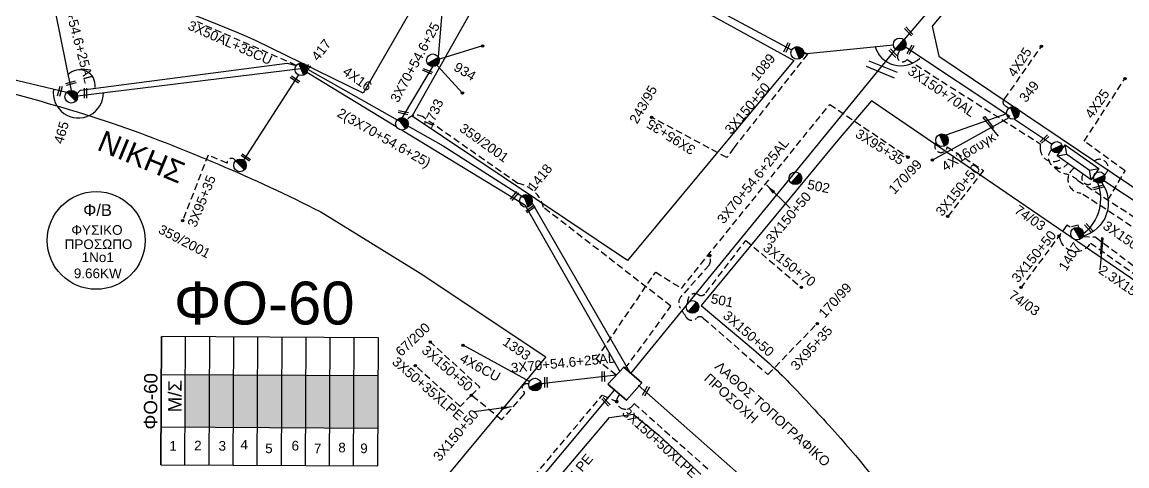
# Model space of a CAD drawing. Header units: millimetres. Extents: x 2999 to 5218, y 1863 to 2903.
# Drawn here: x 3547.2 to 3753.6, y 2352.8 to 2435.7 of the extents above; entities that cross this region are included whole.
import ezdxf
from ezdxf.enums import TextEntityAlignment as Align

# ---------------------------------------------------------------- set-up
doc = ezdxf.new("R2010")
doc.units = ezdxf.units.MM
doc.header["$LTSCALE"] = 0.5
doc.linetypes.add('DASHED', pattern=[19.05, 12.7, -6.35])
for name, color, linetype in [('Άγνωστα', 7, 'Continuous'), ('Ασφαλειοκιβώτια Χ.Τ 9 αναχωρήσεων', 7, 'Continuous'), ('Εναέρια παροχή ΧΤ 4x16', 7, 'SYN_LINE'), ('Επιγραφές - Σχήματα', 7, 'Continuous'), ('Καλώδια ΧΤ   3x150+50AL', 7, 'DASHED'), ('Καλώδια ΧΤ   3x150+70AL', 7, 'DASHED'), ('Καλώδια ΧΤ   4x6CU', 7, 'DASHED'), ('Μηχανική τομή', 7, 'Continuous'), ('Στύλος ΦΜ', 7, 'Continuous'), ('Στύλος ΦΜ @ 1', 7, 'Continuous'), ('Συνδέσεις', 7, 'Continuous'), ('Συνεστραμμένα ΧΤ   3x70+54.6+25 AL', 7, 'SYN_LINE'), ('Τομή', 7, 'Continuous'), ('Υποσταθμός εναέριος 2 στύλων', 7, 'Continuous'), ('Υποσταθμός πόλεως', 7, 'Continuous'), ('Υπόβαθρο ΔΕΗ', 7, 'Continuous'), ('Υπόγεια Καλώδια Δικτύου ΧΤ   .15', 7, 'DASHED'), ('Υπόγεια καλώδια Παροχών ΧΤ   4x16CU', 7, 'DASHED'), ('Υπόγεια καλώδια Παροχών ΧΤ   4x25', 7, 'DASHED')]:
    doc.layers.add(name, color=color, linetype=linetype)
doc.styles.add('ar', font='ARIAL.TTF')
doc.styles.add('arial', font='ARIAL.TTF')
doc.styles.get("Standard").update_dxf_attribs({"font": 'ARIAL.TTF'})
doc.linetypes.add('SYN_LINE', pattern='A,0.5,-0.0001,["/\\/\\/\\/",Standard,S=0.1,R=0,X=0,Y=-0.05],-0.25', length=0.7501)
doc.dimstyles.new('ISO-25', dxfattribs={"dimtxt": 2.5, "dimasz": 2.5, "dimexe": 1.25, "dimexo": 0.625, "dimtad": 1, "dimtxsty": 'Standard', "dimcen": 2.5, "dimadec": 0, "dimazin": 0, "dimtfac": 1, "dimtmove": 0, "dimatfit": 3, "dimfxl": 1, "dimarcsym": 0})

# ---------------------------------------------------------------- blocks, each defined once
blk = doc.blocks.new('ΑΣΦΑΛΕΙΟΚΙΒΩΤΙΟ ΥΠΟΣΤΑΘΜΟΥ 9 ΑΝΑΧΩΡΗΣΕΩΝ')
at = {"layer": 'Ασφαλειοκιβώτια Χ.Τ 9 αναχωρήσεων', "ltscale": 40}
for p, q in [((-23.8, 40.36), (24.02, 40.36)), ((-9.72, 40.36), (-9.72, -40.64)), ((9.94, 40.36), (9.94, -40.64)), ((-23.8, 31.36), (24.02, 31.36)), ((-23.8, 22.36), (24.02, 22.36)), ((-23.8, 13.36), (24.02, 13.36)), ((-23.8, 4.36), (24.02, 4.36)), ((-23.8, -4.64), (24.02, -4.64)), ((-23.8, -13.64), (24.02, -13.64)), ((-23.8, -22.64), (24.02, -22.64)), ((-23.8, -31.64), (24.02, -31.64))]:
    blk.add_line(p, q, dxfattribs=at)
at = {"layer": 'Ασφαλειοκιβώτια Χ.Τ 9 αναχωρήσεων'}
blk.add_lwpolyline([(-23.8, -40.64), (24.02, -40.64), (24.02, 40.36), (-23.8, 40.36)], close=True, dxfattribs=at)
for s, p in [('1', (-18.54, 37.25)), ('2', (-18.39, 27.98)), ('3', (-18.45, 18.85)), ('4', (-17.96, 10.67)), ('5', (-19.3, 1.44)), ('6', (-18.25, -8.4)), ('7', (-19.23, -16.79)), ('8', (-18.84, -25.86)), ('9', (-19.09, -34.08))]:
    blk.add_text(s, height=3.6, rotation=270, dxfattribs=at).set_placement(p)
at = {"layer": 'Ασφαλειοκιβώτια Χ.Τ 9 αναχωρήσεων', "ltscale": 40}
for tag, height, p in [('ΟΝΟΜΑ', 5, (-0.16, 44.31)), ('ΚΕΙΜΕΝΟ 1', 2, (17.06, 35.59)), ('ΚΕΙΜΕΝΟ 2', 2, (17.06, 26.88)), ('ΚΕΙΜΕΝΟ 3', 2, (17.06, 17.69)), ('ΚΕΙΜΕΝΟ 4', 2, (17.06, 8.71)), ('ΚΕΙΜΕΝΟ 5', 2, (17.06, -0.13)), ('ΚΕΙΜΕΝΟ 6', 2, (17.06, -9.05)), ('ΚΕΙΜΕΝΟ 7', 2, (17.06, -18.13)), ('ΚΕΙΜΕΝΟ 8', 2, (17.06, -26.85)), ('ΚΕΙΜΕΝΟ 9', 2, (17.06, -35.99)), ('ΣΧ', 2, (-0.1, -42.64))]:
    blk.add_attdef(tag, text='', height=height, dxfattribs=at).set_placement(p, align=Align.MIDDLE_CENTER)
blk = doc.blocks.new('ΜΗΧΑΝΙΚΗ ΤΟΜΗ')
at = {"layer": 'Μηχανική τομή', "ltscale": 40}
for p, q in [((-1.89, 0.78), (1.89, 0.78)), ((1.89, 0), (-1.89, 0))]:
    blk.add_line(p, q, dxfattribs=at)
blk = doc.blocks.new('ΥΠΑΡΧΩΝ ΤΣΙΜΕΝΤΕΝΙΟΣ ΣΤΥΛΟΣ')
at = {"layer": 'Στύλος ΦΜ'}
blk.add_hatch(color=7, dxfattribs=at).paths.add_polyline_path([(-1.29, -2.28, 0.574793), (2.62, 0, 0.268822), (1.3, 2.27)])
at = {"layer": 'Στύλος ΦΜ', "color": 7}
blk.add_line((-1.29, -2.28), (1.3, 2.27), dxfattribs=at)
blk.add_circle((0, 0), 2.62, dxfattribs=at)
at = {"layer": 'Στύλος ΦΜ', "flags": 4}
for tag, p in [('ΑΡΙΘΜΟΣ', (-4.68, 8.05)), ('ΤΥΠΟΣ', (-4.91, 3.03))]:
    blk.add_attdef(tag, p, '', height=4, dxfattribs=at)
blk = doc.blocks.new('ΥΠΟΣΤΑΘΜΟΣ ΕΝΑΕΡΙΟΣ ΕΠΙ 2 ΣΤΥΛΩΝ')
at = {"layer": 'Υποσταθμός εναέριος 2 στύλων', "linetype": 'Continuous'}
for points in [[(-11.97, -2.11, 0.574793), (-8.45, -0.07, 0.268822), (-9.64, 1.98)], [(9.68, -2.15, 0.574793), (13.19, -0.1, 0.268822), (12.01, 1.95)]]:
    blk.add_hatch(color=256, dxfattribs=at).paths.add_polyline_path(points)
for p, q in [((-11.97, -2.11), (-9.64, 1.98)), ((9.68, -2.15), (12.01, 1.95))]:
    blk.add_line(p, q, dxfattribs=at)
for centre in [(-10.81, -0.07), (10.84, -0.1)]:
    blk.add_circle(centre, 2.36, dxfattribs=at)
at = {"layer": 'Υποσταθμός πόλεως', "linetype": 'Continuous', "ltscale": 40}
blk.add_lwpolyline([(-8.57, 2.82), (8.57, 2.82), (8.57, -2.82), (-8.57, -2.82)], close=True, dxfattribs=at)
for points in [[(-5.75, 0), (-8.57, 2.82)], [(-8.57, -2.82), (-5.75, 0)], [(-5.75, 0), (5.75, 0)], [(5.75, 0), (8.57, 2.82)], [(8.57, -2.82), (5.75, 0)]]:
    blk.add_lwpolyline(points, dxfattribs=at)
at = {"layer": 'Υποσταθμός εναέριος 2 στύλων', "ltscale": 40, "flags": 1}
for tag, p in [('ΜΕΤΑΣΧΗΜΑΤΙΣΜΟΣ', (14.09, 2.51)), ('ΙΣΧΥΣ', (14.07, -0.28)), ('ΑΡΙΘΜΟΣ', (14.19, -3))]:
    blk.add_attdef(tag, p, '', height=1.8, dxfattribs=at)
blk = doc.blocks.new('_ΣΥΝΔΕΣΗ')
at = {"layer": 'Συνδέσεις', "linetype": 'SYN_LINE', "ltscale": 40}
blk.add_hatch(color=256, dxfattribs=at).paths.add_polyline_path([(0.5, -0.01, 1), (-0.5, -0.01, 1)])
at = {"layer": 'Συνδέσεις'}
blk.add_circle((0, -0.01), 0.5, dxfattribs=at)
blk = doc.blocks.new('ΤΟΜΗ')
at = {"layer": 'Τομή', "ltscale": 40}
for p, q in [((-5.68, 0), (5.68, 0)), ((5.68, -2.33), (-5.68, -2.33))]:
    blk.add_line(p, q, dxfattribs=at)

msp = doc.modelspace()

# ---------------------------------------------------------------- hatches: boundary and pattern name
at = {"layer": 'Ασφαλειοκιβώτια Χ.Τ 9 αναχωρήσεων', "ltscale": 40}
for color, points in [(85, [(3577.74, 2369.92), (3577.69, 2360.09), (3582.19, 2360.07), (3582.24, 2369.9)]), (2, [(3582.24, 2369.9), (3582.19, 2360.07), (3586.69, 2360.05), (3586.74, 2369.87)]), (151, [(3586.74, 2369.87), (3586.69, 2360.05), (3591.19, 2360.02), (3591.24, 2369.85)]), (30, [(3591.24, 2369.85), (3591.19, 2360.02), (3595.69, 2360), (3595.74, 2369.83)]), (173, [(3595.74, 2369.83), (3595.69, 2360), (3600.19, 2359.98), (3600.24, 2369.8)]), (6, [(3600.24, 2369.8), (3600.19, 2359.98), (3604.69, 2359.95), (3604.74, 2369.78)]), (27, [(3604.74, 2369.78), (3604.69, 2359.95), (3609.19, 2359.93), (3609.24, 2369.76)]), (1, [(3609.24, 2369.76), (3609.19, 2359.93), (3613.69, 2359.91), (3613.74, 2369.73)])]:
    msp.add_hatch(color=color, dxfattribs=at).paths.add_polyline_path(points)

# ---------------------------------------------------------------- linework, layer by layer
at = {"layer": 'Άγνωστα', "color": 2, "linetype": 'DASHED', "ltscale": 0.2}
for points in [[(3598.44, 2427.66), (3579.99, 2435.77)], [(3585.51, 2409.37), (3581.98, 2410.89), (3577.23, 2398.66)], [(3744.59, 2397.34), (3744.47, 2397.79), (3742.98, 2397.42), (3742.36, 2397.8), (3733.79, 2386.18)]]:
    msp.add_lwpolyline(points, dxfattribs=at)
at = {"layer": 'Άγνωστα', "color": 151, "linetype": 'DASHED', "ltscale": 0.2}
for points in [[(3693.13, 2430.28), (3693.9, 2429.73), (3680.15, 2412.27)], [(3680.15, 2412.27), (3678.88, 2410.42), (3664.79, 2417.95)]]:
    msp.add_lwpolyline(points, dxfattribs=at)
at = {"layer": 'Άγνωστα', "color": 2, "linetype": 'SYN_LINE', "ltscale": 20}
msp.add_lwpolyline([(3598.85, 2425.88), (3588.57, 2409.97), (3587.93, 2408.98)], dxfattribs=at)
at = {"layer": 'Άγνωστα', "color": 1, "linetype": 'DASHED', "ltscale": 0.2}
for points in [[(3698.06, 2420.35), (3712.7, 2410.52)], [(3686.53, 2369.91), (3695.74, 2379.44)]]:
    msp.add_lwpolyline(points, dxfattribs=at)
at = {"layer": 'Άγνωστα', "color": 27, "linetype": 'DASHED', "ltscale": 0.2}
msp.add_lwpolyline([(3639.8, 2405.59), (3622.18, 2417.96, 0.407444), (3619.11, 2417.46)], format="xyb", dxfattribs=at)
at = {"layer": 'Άγνωστα', "color": 151, "ltscale": 40}
msp.add_lwpolyline([(3739.3, 2412.43), (3739.3, 2412.43)], close=True, dxfattribs=at)
at = {"layer": 'Άγνωστα', "color": 151, "linetype": 'DASHED', "ltscale": 0.2}
msp.add_lwpolyline([(3740.31, 2408.53, 0.241017), (3741.77, 2407.44, -0.139445), (3744.42, 2406.17), (3769.03, 2390.12), (3769.61, 2391.46)], format="xyb", dxfattribs=at)
at = {"layer": 'Άγνωστα', "color": 30, "linetype": 'SYN_LINE', "ltscale": 10}
msp.add_lwpolyline([(3748.86, 2405.76, -0.523639), (3745.32, 2395.72, -0.523639)], format="xyb", dxfattribs=at)
at = {"layer": 'Άγνωστα', "color": 2, "linetype": 'SYN_LINE', "ltscale": 10}
msp.add_lwpolyline([(3747.96, 2406.08, -0.3371), (3745.43, 2396.17)], format="xyb", dxfattribs=at)
at = {"layer": 'Άγνωστα', "color": 1, "linetype": 'DASHED', "ltscale": 0.2}
msp.add_lwpolyline([(3844.4, 2350.54), (3842.19, 2351.52, -0.510052), (3841.28, 2353.39, 0.345814), (3840.9, 2355.23), (3776.19, 2387.81), (3775.06, 2387.43, -0.261149), (3771.92, 2388, 0.057368), (3770.61, 2388.86, 0.227346), (3769.27, 2388.89, -0.257715), (3767.11, 2389.25), (3744.97, 2403.82)], format="xyb", dxfattribs=at)
at = {"layer": 'Άγνωστα', "color": 27, "linetype": 'DASHED', "ltscale": 0.2}
msp.add_lwpolyline([(3659.89, 2371.03), (3668.4, 2382.69), (3644.64, 2401.12)], dxfattribs=at)
at = {"layer": 'Άγνωστα', "color": 85, "linetype": 'DASHED', "ltscale": 0.2}
for points in [[(3631.15, 2366.05), (3632.71, 2367.54), (3623.47, 2375.99)], [(3631.15, 2366.05), (3629.04, 2363.96), (3620.68, 2371.57)]]:
    msp.add_lwpolyline(points, dxfattribs=at)
at = {"layer": 'Άγνωστα', "lineweight": 35}
msp.add_lwpolyline([(3656.63, 2368.11), (3659.6, 2371.31), (3662.96, 2368.33), (3660.09, 2365.11), (3656.63, 2368.11)], dxfattribs=at)
at = {"layer": 'Άγνωστα', "color": 85, "linetype": 'DASHED', "ltscale": 0.2}
msp.add_lwpolyline([(3641.86, 2368.18), (3641.41, 2368.18, 0.75564), (3640.99, 2366.68, -0.557789), (3640.99, 2366.3), (3636.78, 2361.44), (3631.15, 2366.05)], format="xyb", dxfattribs=at)
at = {"layer": 'Άγνωστα', "color": 6, "linetype": 'DASHED', "ltscale": 0.2}
msp.add_lwpolyline([(3636.81, 2340.91), (3635.46, 2342.14), (3655.58, 2366.04), (3658.26, 2364.88)], dxfattribs=at)
msp.add_lwpolyline([(3658.81, 2366.22), (3658.5, 2365.76, 0.390853), (3658.79, 2363.85, 0.486785), (3661.53, 2364.49), (3675.58, 2352.06)], format="xyb", dxfattribs=at)
at = {"layer": 'Άγνωστα', "color": 2, "linetype": 'DASHED', "ltscale": 0.2}
msp.add_arc((3586.36, 2409.43), 0.851, 27.8553, 184.4046, dxfattribs=at)
at = {"layer": 'Άγνωστα', "color": 151, "linetype": 'DASHED', "ltscale": 0.2}
msp.add_arc((3740.86, 2410.45), 1.98, 132.8989, 327.3325, dxfattribs=at)
at = {"layer": 'Άγνωστα', "color": 27, "linetype": 'DASHED', "ltscale": 0.2}
msp.add_arc((3638.82, 2399.68), 5.99, 13.8728, 80.6407, dxfattribs=at)
at = {"layer": 'Επιγραφές - Σχήματα', "ltscale": 0.2}
for points in [[(3729.57, 2414.46), (3726.75, 2417.91), (3727.03, 2418.09), (3728.68, 2416.02), (3728.45, 2415.83)], [(3748.6, 2389.48), (3749.1, 2395.38), (3748.8, 2395.47), (3748.63, 2392.47), (3748.85, 2392.45)]]:
    msp.add_lwpolyline(points, dxfattribs=at)
at = {"layer": 'Επιγραφές - Σχήματα', "color": 202}
msp.add_circle((3561.07, 2394.96), 9.13, dxfattribs=at)
at = {"layer": 'Επιγραφές - Σχήματα', "ltscale": 0.2}
for centre, radius, start, end in [((3711.35, 2432.65), 5.06, 196.3235, 314.0823), ((3557.98, 2423.93), 2.91, 351.5071, 138.1672), ((3557.74, 2422.52), 4.69, 171.7314, 0.2333)]:
    msp.add_arc(centre, radius, start, end, dxfattribs=at)
at = {"layer": 'Επιγραφές - Σχήματα', "color": 151, "linetype": 'DASHED', "ltscale": 0.2}
msp.add_arc((3718.85, 2412.56), 1.17, 143.3341, 354.0109, dxfattribs=at)
at = {"layer": 'Επιγραφές - Σχήματα', "color": 27, "linetype": 'DASHED', "ltscale": 0.2}
msp.add_arc((3748.46, 2408.52), 1.59, 304.1339, 151.5335, dxfattribs=at)
at = {"layer": 'Επιγραφές - Σχήματα', "color": 1, "linetype": 'DASHED', "ltscale": 0.2}
msp.add_arc((3745.04, 2406.31), 2.5, 119.7551, 268.4479, dxfattribs=at)
at = {"layer": 'Επιγραφές - Σχήματα', "color": 2, "linetype": 'DASHED', "ltscale": 0.2}
msp.add_arc((3746.31, 2406.6), 1.18, 140.7908, 343.5049, dxfattribs=at)
at = {"layer": 'Καλώδια ΧΤ   3x150+50AL', "color": 1, "linetype": 'DASHED', "ltscale": 0.2}
msp.add_lwpolyline([(3658.21, 2369.82), (3654.43, 2372.76), (3665.56, 2389.03), (3670.36, 2386.01), (3698.06, 2420.35)], dxfattribs=at)
at = {"layer": 'Καλώδια ΧΤ   3x150+50AL', "color": 151, "linetype": 'DASHED', "ltscale": 0.2}
msp.add_lwpolyline([(3720.01, 2412.44), (3726.77, 2408.04), (3720.11, 2399.45)], dxfattribs=at)
at = {"layer": 'Καλώδια ΧΤ   3x150+50AL', "color": 2, "linetype": 'DASHED', "ltscale": 0.2}
msp.add_lwpolyline([(3740.87, 2395.78), (3741.09, 2395.09, 0.651292), (3746.77, 2394.47), (3756.62, 2387.53), (3772.11, 2380.11), (3772.11, 2380.11)], format="xyb", dxfattribs=at)
at = {"layer": 'Καλώδια ΧΤ   3x150+50AL', "color": 30, "linetype": 'DASHED', "ltscale": 0.2}
msp.add_lwpolyline([(3745.3, 2395.69), (3747.66, 2395.61), (3755.33, 2389.83), (3774.24, 2381.21)], dxfattribs=at)
at = {"layer": 'Καλώδια ΧΤ   3x150+70AL', "color": 173, "ltscale": 0.2}
msp.add_lwpolyline([(3711.12, 2430.42), (3710.8, 2429.74, 0.940596), (3712.52, 2428.78), (3737.39, 2413), (3737.39, 2412.1, 0.615234), (3741.25, 2410.15, 42.199807)], format="xyb", dxfattribs=at)
at = {"layer": 'Καλώδια ΧΤ   3x150+70AL', "color": 30, "linetype": 'DASHED', "ltscale": 0.2}
msp.add_lwpolyline([(3671.57, 2383.33), (3671.58, 2383.75, -0.58569), (3673.55, 2384.82, 0.430443), (3674.93, 2385.17), (3682.41, 2394.96), (3692.77, 2386.19)], format="xyb", dxfattribs=at)
at = {"layer": 'Καλώδια ΧΤ   4x6CU', "color": 85, "linetype": 'SYN_LINE', "ltscale": 15}
msp.add_lwpolyline([(3641.99, 2368.6), (3629.58, 2375.38)], dxfattribs=at)
at = {"layer": 'Συνεστραμμένα ΧΤ   3x70+54.6+25 AL', "color": 27, "ltscale": 10}
for p, q in [((3633.24, 2431.28), (3624.56, 2428.61)), ((3629.48, 2422.48), (3624.14, 2428.32))]:
    msp.add_line(p, q, dxfattribs=at)
at = {"layer": 'Συνεστραμμένα ΧΤ   3x70+54.6+25 AL', "color": 27, "ltscale": 15}
msp.add_lwpolyline([(3618.29, 2417.91), (3624.98, 2429.19), (3626.26, 2444.23), (3639.92, 2470.28), (3684.61, 2527.76)], dxfattribs=at)
at = {"layer": 'Συνεστραμμένα ΧΤ   3x70+54.6+25 AL', "color": 151, "ltscale": 20}
for points in [[(3651.45, 2451.8), (3651.45, 2451.8), (3690.95, 2430.54)], [(3693.16, 2429.83), (3709.97, 2431.47)], [(3712.21, 2431.11), (3731.72, 2418.18)], [(3662.3, 2367.9), (3683.69, 2349.02), (3700.37, 2324.16), (3717.86, 2293.69), (3749.24, 2277.93)]]:
    msp.add_lwpolyline(points, dxfattribs=at)
at = {"layer": 'Συνεστραμμένα ΧΤ   3x70+54.6+25 AL', "color": 173, "ltscale": 20}
for points in [[(3711.97, 2432.43), (3725.22, 2447.99)], [(3435.22, 2438.65), (3461.92, 2438.03), (3488.1, 2436.27), (3517.11, 2431.82), (3555.61, 2422.65)], [(3557.6, 2421.96), (3599.32, 2427.06), (3617.12, 2416.23)], [(3618.21, 2415.56), (3641.12, 2401.62), (3658.85, 2370.5)]]:
    msp.add_lwpolyline(points, dxfattribs=at)
at = {"layer": 'Συνεστραμμένα ΧΤ   3x70+54.6+25 AL', "color": 2, "ltscale": 20}
for points in [[(3556.46, 2422.97), (3552.46, 2442.73)], [(3557.46, 2422.37), (3558.16, 2423), (3596.73, 2428.09), (3598.44, 2427.66)], [(3600.55, 2426.97), (3625.9, 2412.6), (3642.46, 2402.04), (3660.85, 2370.09)]]:
    msp.add_lwpolyline(points, dxfattribs=at)
at = {"layer": 'Συνεστραμμένα ΧΤ   3x70+54.6+25 AL', "color": 30, "ltscale": 20}
msp.add_lwpolyline([(3710.37, 2430.71), (3660.85, 2370.09)], dxfattribs=at)
at = {"layer": 'Συνεστραμμένα ΧΤ   3x70+54.6+25 AL', "color": 151, "ltscale": 10}
msp.add_lwpolyline([(3732.56, 2417.63), (3739.5, 2413.03)], dxfattribs=at)
at = {"layer": 'Συνεστραμμένα ΧΤ   3x70+54.6+25 AL', "color": 1, "linetype": 'DASHED', "ltscale": 0.2}
msp.add_lwpolyline([(3675.55, 2392.44), (3675.73, 2391.86, -0.227147), (3675.52, 2390.33), (3670.31, 2384.49, 0.342296), (3670.16, 2382.35, -0.010811), (3671.24, 2380.65, 0.493832), (3673.2, 2380.44, -0.429258), (3674.46, 2380.44), (3686.53, 2369.91)], format="xyb", dxfattribs=at)
at = {"layer": 'Συνεστραμμένα ΧΤ   3x70+54.6+25 AL', "color": 85, "linetype": 'SYN_LINE', "ltscale": 15}
msp.add_lwpolyline([(3658.21, 2369.82), (3643.03, 2368.03)], dxfattribs=at)
at = {"layer": 'Συνεστραμμένα ΧΤ   3x70+54.6+25 AL', "color": 85, "ltscale": 20}
msp.add_lwpolyline([(3556.05, 2242.72), (3611.95, 2311.79), (3637.58, 2341.64), (3638.42, 2343.7), (3657.89, 2367.01)], dxfattribs=at)
at = {"layer": 'Υπόβαθρο ΔΕΗ'}
for points in [[(3472.88, 2456.84), (3517.31, 2525), (3570.47, 2495.18), (3633.1, 2460.92), (3610.91, 2422.49), (3590.81, 2432.32, 0.058929), (3534.76, 2449.37, 0.043228), (3472.88, 2456.84, 70.730924)], [(3412.65, 2433.75), (3414.51, 2435.54), (3431.4, 2436.37, -0.021622), (3471.63, 2434.76, -0.024043), (3520.63, 2428.12, -0.031921), (3564.26, 2416.82, -0.03259), (3603.01, 2400.3), (3621.55, 2388.87), (3645.06, 2373.19), (3599.62, 2318.49), (3559.39, 2340.9, 0.036325), (3530.58, 2352.34, 0.007316), (3499.21, 2359.77, 0.040954), (3458.31, 2365.37, 0.048833), (3418.56, 2363.65), (3417.53, 2379.51), (3414.74, 2409.6), (3412.65, 2433.75)], [(3756.57, 2386.33), (3717.63, 2412.98), (3705.89, 2421.02), (3699.56, 2413.66), (3674.07, 2382.8), (3683.83, 2374.59, -0.028869), (3691.47, 2367.38, -0.007048), (3700.09, 2358, -0.03996), (3713.86, 2339.83, -0.02329), (3731.57, 2314.13, -0.022861), (3746.21, 2288.17), (3751.58, 2277.26), (3759.8, 2260.81, -0.025569)], [(3673, 2223.86), (3660.43, 2248.49), (3651.82, 2262.82), (3647.91, 2268.99), (3629.62, 2291.56), (3613.08, 2309.26), (3644.15, 2346.82), (3656.92, 2361.86), (3661.36, 2362.52), (3666.17, 2358.6), (3675.04, 2350.32), (3688.76, 2334.25), (3708.64, 2306.09, -0.036136), (3714.39, 2296.55, 0.021896), (3722.99, 2281.32), (3730.56, 2265.87), (3741.42, 2241.35), (3746.63, 2227.66), (3751.01, 2213.4)]]:
    msp.add_lwpolyline(points, format="xyb", dxfattribs=at)
for points in [[(3717.18, 2434.96), (3718.44, 2429.39), (3766.98, 2396.71), (3829.2, 2365.7), (3852.92, 2353.43), (3877.09, 2485.96), (3812.53, 2485.85), (3759.74, 2485.87), (3717.18, 2434.96)], [(3620.09, 2418.19), (3641.46, 2456.07), (3691.38, 2428.54), (3660.29, 2391.21), (3620.09, 2418.19)]]:
    msp.add_lwpolyline(points, dxfattribs=at)
at = {"layer": 'Υπόγεια Καλώδια Δικτύου ΧΤ   .15', "color": 27, "linetype": 'SYN_LINE', "ltscale": 10}
msp.add_lwpolyline([(3757.15, 2400.85), (3749.28, 2406.11)], dxfattribs=at)
at = {"layer": 'Υπόγεια καλώδια Παροχών ΧΤ   4x16CU', "color": 151, "linetype": 'SYN_LINE', "ltscale": 10}
msp.add_lwpolyline([(3731.1, 2418.6), (3719.75, 2414.6)], dxfattribs=at)
at = {"layer": 'Υπόγεια καλώδια Παροχών ΧΤ   4x16CU', "color": 151, "linetype": 'SYN_LINE', "ltscale": 15}
msp.add_lwpolyline([(3731.54, 2417.84), (3717.24, 2409.97)], dxfattribs=at)
at = {"layer": 'Υπόγεια καλώδια Παροχών ΧΤ   4x25', "color": 151, "ltscale": 0.2}
msp.add_lwpolyline([(3731.48, 2419.65), (3730.73, 2420.17, -0.520369), (3730.73, 2421.39), (3737.61, 2431.21)], format="xyb", dxfattribs=at)
msp.add_lwpolyline([(3750.02, 2402.51), (3753.22, 2407.96), (3745.6, 2413.51), (3753.19, 2425.19)], dxfattribs=at)

# ---------------------------------------------------------------- block references
at = {"layer": 'Ασφαλειοκιβώτια Χ.Τ 9 αναχωρήσεων', "xscale": 0.5000000000000003, "yscale": 0.5000000000000003, "zscale": 0.5000000000000003, "rotation": 89.70135055606067}
msp.add_blockref('ΑΣΦΑΛΕΙΟΚΙΒΩΤΙΟ ΥΠΟΣΤΑΘΜΟΥ 9 ΑΝΑΧΩΡΗΣΕΩΝ', (3593.4, 2364.87), dxfattribs=at).add_auto_attribs({'ΟΝΟΜΑ': 'ΦΟ-60'})
at = {"layer": 'Μηχανική τομή'}
for p, xscale, yscale, zscale, rotation in [((3712.95, 2434.14), 0.4999999999999993, 0.4999999999999993, 0.4999999999999993, 132.9464639555496), ((3689.89, 2431.06), 0.4999999999999995, 0.4999999999999995, 0.4999999999999995, 245.3378656826517), ((3710.05, 2430.07), 0.4999999999999993, 0.4999999999999993, 0.4999999999999993, 132.9464639555496), ((3712.97, 2430.69), 0.4999999999999998, 0.4999999999999998, 0.4999999999999998, 240.3999436640924), ((3600.18, 2427.13), 0.4999999999999996, 0.4999999999999996, 0.4999999999999996, 229.7432333161999), ((3623.03, 2426.74), 0.4999999999999994, 0.4999999999999994, 0.4999999999999994, 157.507049709447), ((3556.31, 2424.52), 0.4999999999999994, 0.4999999999999994, 0.4999999999999994, 194.8618064563721), ((3598.31, 2425.16), 0.4999999999999994, 0.4999999999999994, 0.4999999999999994, 145.821922469074), ((3554.08, 2422.89), 0.4999999999999996, 0.4999999999999996, 0.4999999999999996, 254.111807167121), ((3558.89, 2422.47), 0.4999999999999997, 0.4999999999999997, 0.4999999999999997, 270.577947933592), ((3618.46, 2419.03), 0.4999999999999994, 0.4999999999999994, 0.4999999999999994, 167.5934428118581), ((3738.32, 2413.74), 0.4999999999999996, 0.4999999999999996, 0.4999999999999996, 42.76191703139985), ((3589.14, 2410.61), 0.4999999999999994, 0.4999999999999994, 0.4999999999999994, 145.821922469074), ((3639.04, 2403.39), 0.4999999999999996, 0.4999999999999996, 0.4999999999999996, 229.7432333161999), ((3748.12, 2405.03), 0.4999999999999282, 0.4999999999999282, 0.4999999999999282, 196.7242473678897), ((3642.05, 2400.96), 0.4999999999999996, 0.4999999999999996, 0.4999999999999996, 216.5603521982894), ((3746.58, 2397.42), 0.5000000000000009, 0.5000000000000009, 0.5000000000000009, 132.9464639555493), ((3644.87, 2368.46), 0.4999999999999996, 0.4999999999999996, 0.4999999999999996, 270.5779479335922), ((3655.59, 2369.53), 0.4999999999999996, 0.4999999999999996, 0.4999999999999996, 270.5779479335922), ((3663.58, 2366.9), 0.4999999999999998, 0.4999999999999998, 0.4999999999999998, 240.3999436640924), ((3656.42, 2364.96), 0.4999999999999993, 0.4999999999999993, 0.4999999999999993, 132.9464639555496)]:
    msp.add_blockref('ΜΗΧΑΝΙΚΗ ΤΟΜΗ', p, dxfattribs=dict(at, xscale=xscale, yscale=yscale, zscale=zscale, rotation=rotation))
at = {"layer": 'Στύλος ΦΜ @ 1', "ltscale": 40}
ref = msp.add_blockref('ΥΠΑΡΧΩΝ ΤΣΙΜΕΝΤΕΝΙΟΣ ΣΤΥΛΟΣ', (3599.37, 2426.94), dxfattribs=dict(at, xscale=0.4499999999998181, yscale=0.4499999999998181, zscale=0.4499999999998181, rotation=52.33487824996366))
ref.add_attrib('ΤΥΠΟΣ', '417', (3602.53, 2428.34), dxfattribs={"layer": 'Στύλος ΦΜ', "height": 1.8, "rotation": 52.3349, "flags": 4})
for p, xscale, yscale, zscale, rotation in [((3711.14, 2431.59), 0.4499999999998179, 0.4499999999998179, 0.4499999999998179, 348.5857474528053), ((3719.03, 2413.67), 0.449999999999818, 0.449999999999818, 0.449999999999818, 52.06078978337753), ((3587.93, 2408.98), 0.4499999999998181, 0.4499999999998181, 0.4499999999998181, 73.75191302957971)]:
    msp.add_blockref('ΥΠΑΡΧΩΝ ΤΣΙΜΕΝΤΕΝΙΟΣ ΣΤΥΛΟΣ', p, dxfattribs=dict(at, xscale=xscale, yscale=yscale, zscale=zscale, rotation=rotation))
ref = msp.add_blockref('ΥΠΑΡΧΩΝ ΤΣΙΜΕΝΤΕΝΙΟΣ ΣΤΥΛΟΣ', (3691.99, 2429.99), dxfattribs=dict(at, xscale=0.449999999999818, yscale=0.449999999999818, zscale=0.449999999999818, rotation=51.08218271807353))
ref.add_attrib('ΤΥΠΟΣ', '1089', (3684.53, 2424.56), dxfattribs={"layer": 'Στύλος ΦΜ', "height": 1.8, "rotation": 51.0822, "flags": 4})
ref = msp.add_blockref('ΥΠΑΡΧΩΝ ΤΣΙΜΕΝΤΕΝΙΟΣ ΣΤΥΛΟΣ', (3623.95, 2428.61), dxfattribs=dict(at, xscale=0.449999999999818, yscale=0.449999999999818, zscale=0.449999999999818, rotation=329.121481951468))
ref.add_attrib('ΤΥΠΟΣ', '934', (3627.68, 2426.83), dxfattribs={"layer": 'Στύλος ΦΜ', "height": 1.8, "rotation": 329.1215, "flags": 4})
ref = msp.add_blockref('ΥΠΑΡΧΩΝ ΤΣΙΜΕΝΤΕΝΙΟΣ ΣΤΥΛΟΣ', (3732.26, 2418.77), dxfattribs=dict(at, xscale=0.449999999999818, yscale=0.449999999999818, zscale=0.449999999999818, rotation=52.06078978337753))
ref.add_attrib('ΤΥΠΟΣ', '349', (3734.71, 2420.57), dxfattribs={"layer": 'Στύλος ΦΜ', "height": 1.8, "rotation": 52.0608, "flags": 4})
ref = msp.add_blockref('ΥΠΑΡΧΩΝ ΤΣΙΜΕΝΤΕΝΙΟΣ ΣΤΥΛΟΣ', (3556.43, 2421.8), dxfattribs=dict(at, xscale=0.4499999999998181, yscale=0.4499999999998181, zscale=0.4499999999998181, rotation=73.75191302957971))
ref.add_attrib('ΤΥΠΟΣ', '465', (3554.84, 2412.85), dxfattribs={"layer": 'Στύλος ΦΜ', "height": 1.8, "rotation": 73.7519, "flags": 4})
ref = msp.add_blockref('ΥΠΑΡΧΩΝ ΤΣΙΜΕΝΤΕΝΙΟΣ ΣΤΥΛΟΣ', (3618.18, 2416.74), dxfattribs=dict(at, xscale=0.4499999999998181, yscale=0.4499999999998181, zscale=0.4499999999998181, rotation=65.68354298491153))
ref.add_attrib('ΤΥΠΟΣ', '1733', (3623.7, 2415.77), dxfattribs={"layer": 'Στύλος ΦΜ', "height": 1.8, "rotation": 65.6835, "flags": 4})
ref = msp.add_blockref('ΥΠΑΡΧΩΝ ΤΣΙΜΕΝΤΕΝΙΟΣ ΣΤΥΛΟΣ', (3641.33, 2402.35), dxfattribs=dict(at, xscale=0.449999999999818, yscale=0.449999999999818, zscale=0.449999999999818, rotation=51.08218271807353))
ref.add_attrib('ΤΥΠΟΣ', '1418', (3642.88, 2403.98), dxfattribs={"layer": 'Στύλος ΦΜ', "height": 1.8, "rotation": 51.0822, "flags": 4})
ref = msp.add_blockref('ΥΠΑΡΧΩΝ ΤΣΙΜΕΝΤΕΝΙΟΣ ΣΤΥΛΟΣ', (3691.65, 2406.57), dxfattribs=dict(at, xscale=0.4499999999998179, yscale=0.4499999999998179, zscale=0.4499999999998179, rotation=348.5857474528053))
ref.add_attrib('ΑΡΙΘΜΟΣ', '502', (3693.76, 2404.59), dxfattribs={"layer": 'Στύλος ΦΜ', "height": 1.8, "rotation": 348.5857, "flags": 4})
ref = msp.add_blockref('ΥΠΑΡΧΩΝ ΤΣΙΜΕΝΤΕΝΙΟΣ ΣΤΥΛΟΣ', (3744.25, 2396.22), dxfattribs=dict(at, xscale=0.449999999999818, yscale=0.449999999999818, zscale=0.449999999999818, rotation=58.73295633147714))
ref.add_attrib('ΤΥΠΟΣ', '1407', (3742.22, 2389.09), dxfattribs={"layer": 'Στύλος ΦΜ', "height": 1.8, "rotation": 58.733, "flags": 4})
ref = msp.add_blockref('ΥΠΑΡΧΩΝ ΤΣΙΜΕΝΤΕΝΙΟΣ ΣΤΥΛΟΣ', (3672.44, 2382.54), dxfattribs=dict(at, xscale=0.4499999999998179, yscale=0.4499999999998179, zscale=0.4499999999998179, rotation=348.5857474528053))
ref.add_attrib('ΑΡΙΘΜΟΣ', '501', (3675.74, 2383.27), dxfattribs={"layer": 'Στύλος ΦΜ', "height": 1.8, "rotation": 348.5857, "flags": 4})
ref = msp.add_blockref('ΥΠΑΡΧΩΝ ΤΣΙΜΕΝΤΕΝΙΟΣ ΣΤΥΛΟΣ', (3643.03, 2368.04), dxfattribs=dict(at, xscale=0.4499999999998181, yscale=0.4499999999998181, zscale=0.4499999999998181, rotation=325.5737125528016))
ref.add_attrib('ΤΥΠΟΣ', '1393', (3636.8, 2375.6), dxfattribs={"layer": 'Στύλος ΦΜ', "height": 1.8, "rotation": 325.5737, "flags": 4})
at = {"layer": 'Συνδέσεις', "xscale": 0.4500000000000455, "yscale": 0.4500000000000455, "zscale": 0.4500000000000455}
for p in [(3633.24, 2431.29), (3737.61, 2431.21), (3753.19, 2425.19), (3629.48, 2422.49), (3664.79, 2417.95), (3712.7, 2410.52), (3717.25, 2409.97), (3740.31, 2408.53), (3720.11, 2399.45), (3577.24, 2398.67), (3740.87, 2395.78), (3675.64, 2392.15), (3692.77, 2386.19), (3733.8, 2386.18), (3695.74, 2379.44), (3623.47, 2375.99), (3629.59, 2375.39), (3620.68, 2371.57), (3631.15, 2366.05), (3658.26, 2364.88)]:
    msp.add_blockref('_ΣΥΝΔΕΣΗ', p, dxfattribs=at)
at = {"layer": 'Τομή', "xscale": 0.5000000000000188, "yscale": 0.5000000000000188, "zscale": 0.5000000000000188, "rotation": 157.7732649481763}
msp.add_blockref('ΤΟΜΗ', (3707.56, 2426.37), dxfattribs=at)
at = {"layer": 'Υποσταθμός εναέριος 2 στύλων', "xscale": 0.4500720732769993, "yscale": 0.4500720732769993, "zscale": 0.4500720732769993, "rotation": 324.7144640164467}
msp.add_blockref('ΥΠΟΣΤΑΘΜΟΣ ΕΝΑΕΡΙΟΣ ΕΠΙ 2 ΣΤΥΛΩΝ', (3744.45, 2409.57), dxfattribs=at)

# ---------------------------------------------------------------- texts
at = {"layer": 'Άγνωστα', "ltscale": 40, "char_height": 1.8, "width": 17.1868, "attachment_point": 1, "style": 'arial'}
for s, insert, rotation in [('3X50AL+35CU', (3578.74, 2436.1), 336.3005), ('3X150+50', (3678.28, 2415.79), 50.0583), ('3X95+35', (3672.23, 2410.82), 147.7487), ('3X95+35', (3703.64, 2415.93), 327.6045), ('3X95+35', (3578.04, 2397.93), 68.2991), ('3X150+70', (3749.93, 2398.76), 325.4164), ('3X150+50', (3731.85, 2388.05), 51.0651), ('3X150+50', (3679.14, 2382.02), 319.1552), ('3X95+35', (3690.58, 2371.73), 47.638), ('3X150+50', (3622.88, 2375.54), 319.1552), ('3X50+35XLPE', (3617.36, 2373.4), 319.1552), ('3X150+50', (3623.84, 2354.71), 50.0583), ('3X150+50XLPE', (3660.35, 2363.87), 317.6962), ('3X150+50XLPE', (3641.06, 2341.53), 50.033)]:
    msp.add_mtext(s, dxfattribs=dict(at, insert=insert, rotation=rotation))
at = {"layer": 'Εναέρια παροχή ΧΤ 4x16', "ltscale": 20, "insert": (3607.99, 2427.58), "char_height": 1.8, "width": 17.1868, "attachment_point": 1, "rotation": 324.526, "style": 'arial'}
msp.add_mtext('4X16', dxfattribs=at)
at = {"layer": 'Επιγραφές - Σχήματα', "color": 1, "style": 'ar'}
for s, height, p in [('Φ/Β', 2.2, (3561.33, 2400.67)), ('ΦΥΣΙΚΟ ', 1.8, (3561.57, 2396.91)), ('1No1', 1.8, (3561.37, 2391.8)), ('9.66KW', 1.8, (3561.37, 2388.81))]:
    msp.add_text(s, height=height, dxfattribs=at).set_placement(p, align=Align.MIDDLE)
at = {"layer": 'Επιγραφές - Σχήματα', "ltscale": 40, "char_height": 1.8, "attachment_point": 1, "style": 'arial'}
for s, insert, width, rotation in [('243/95', (3660.54, 2417.48), 17.1868, 60.1026), ('359/2001', (3629.79, 2416.97), 17.1868, 324.526), ('170/99', (3708.85, 2404.69), 17.1868, 46.463), ('74/03', (3733.41, 2401.7), 17.1868, 325.4164), ('359/2001', (3573.35, 2398.03), 17.1868, 332.259), ('170/99', (3695.81, 2381.54), 17.1868, 47.638), ('74/03', (3732.33, 2385.81), 17.1868, 325.4164), ('67/200', (3616.79, 2374.48), 17.1868, 43.342), ('ΛΑΘΟΣ ΤΟΠΟΓΡΑΦΙΚΟ ΠΡΟΣΟΧΗ', (3677.65, 2372.53), 31.3817, 318.015)]:
    msp.add_mtext(s, dxfattribs=dict(at, insert=insert, width=width, rotation=rotation))
at = {"layer": 'Επιγραφές - Σχήματα', "insert": (3562.54, 2415.65), "char_height": 4, "width": 90.8081, "attachment_point": 1, "rotation": 337.5236, "style": 'arial'}
msp.add_mtext('ΝΙΚΗΣ', dxfattribs=at)
at = {"layer": 'Επιγραφές - Σχήματα', "color": 1, "insert": (3555.19, 2395.15), "char_height": 1.8, "width": 12.958, "attachment_point": 1}
msp.add_mtext('ΠΡΟΣΩΠΟ', dxfattribs=at)
at = {"layer": 'Επιγραφές - Σχήματα', "ltscale": 40, "insert": (3575.57, 2387.26), "char_height": 8, "width": 17.8089, "attachment_point": 1, "style": 'arial'}
msp.add_mtext('ΦO-60', dxfattribs=at)
at = {"layer": 'Επιγραφές - Σχήματα', "insert": (3574.51, 2362.86), "char_height": 2.5, "width": 2.1764, "attachment_point": 1, "rotation": 89.7014}
msp.add_mtext('Μ/Σ', dxfattribs=at)
at = {"layer": 'Καλώδια ΧΤ   3x150+50AL', "ltscale": 40, "char_height": 1.8, "width": 17.1868, "attachment_point": 1, "style": 'arial'}
for s, insert, rotation in [('3X150+50', (3717.67, 2400.45), 51.0651), ('3X150+50', (3685.95, 2395.39), 50.0583), ('2.3X150+50', (3749.13, 2390.48), 325.4164)]:
    msp.add_mtext(s, dxfattribs=dict(at, insert=insert, rotation=rotation))
at = {"layer": 'Καλώδια ΧΤ   3x150+70AL', "ltscale": 0.2, "insert": (3713.47, 2427.68), "char_height": 1.8, "width": 17.1868, "attachment_point": 1, "rotation": 325.4164, "style": 'arial'}
msp.add_mtext('3X150+70AL', dxfattribs=at)
at = {"layer": 'Καλώδια ΧΤ   3x150+70AL', "ltscale": 40, "insert": (3686.55, 2394.7), "char_height": 1.8, "width": 17.1868, "attachment_point": 1, "rotation": 322.166, "style": 'arial'}
msp.add_mtext('3X150+70', dxfattribs=at)
at = {"layer": 'Καλώδια ΧΤ   4x6CU', "ltscale": 0.2, "insert": (3629.67, 2373.95), "char_height": 1.8, "width": 17.1868, "attachment_point": 1, "rotation": 331.5047, "style": 'arial'}
msp.add_mtext('4X6CU', dxfattribs=at)
at = {"layer": 'Συνεστραμμένα ΧΤ   3x70+54.6+25 AL', "ltscale": 20, "char_height": 1.8, "width": 17.1868, "attachment_point": 1, "style": 'arial'}
for insert, rotation in [((3555.72, 2443.52), 284.7527), ((3676.87, 2399.04), 51.0105), ((3638.44, 2372.04), 5.578)]:
    msp.add_mtext('3X70+54.6+25AL', dxfattribs=dict(at, insert=insert, rotation=rotation))
at = {"layer": 'Συνεστραμμένα ΧΤ   3x70+54.6+25 AL', "ltscale": 40, "char_height": 1.8, "width": 17.1868, "attachment_point": 1, "style": 'arial'}
for s, insert, rotation in [('3X70+54.6+25', (3615.89, 2421.41), 61.5207), ('2(3X70+54.6+25)', (3606.79, 2419.79), 330.2574)]:
    msp.add_mtext(s, dxfattribs=dict(at, insert=insert, rotation=rotation))
at = {"layer": 'Υπόγεια καλώδια Παροχών ΧΤ   4x16CU', "ltscale": 0.2, "insert": (3718.7, 2409.3), "char_height": 1.8, "width": 17.1868, "attachment_point": 1, "rotation": 32.1218, "style": 'arial'}
msp.add_mtext('4X16συγκ', dxfattribs=at)
at = {"layer": 'Υπόγεια καλώδια Παροχών ΧΤ   4x25', "ltscale": 0.2, "char_height": 1.8, "width": 17.1868, "attachment_point": 1, "style": 'arial'}
for insert, rotation in [((3731.15, 2426.31), 56.7446), ((3745.58, 2418.6), 55.1)]:
    msp.add_mtext('4X25', dxfattribs=dict(at, insert=insert, rotation=rotation))

# ---------------------------------------------------------------- leaders
at = {"layer": 'Επιγραφές - Σχήματα', "ltscale": 40}
for points in [[(3686.23, 2405.32), (3690.65, 2400.96)], [(3638.66, 2363.87), (3631.6, 2362.95)]]:
    msp.add_leader(points, dimstyle='ISO-25', override={"dimasz": 2, "dimtad": 0}, dxfattribs=at)

doc.saveas('drawing.dxf')
